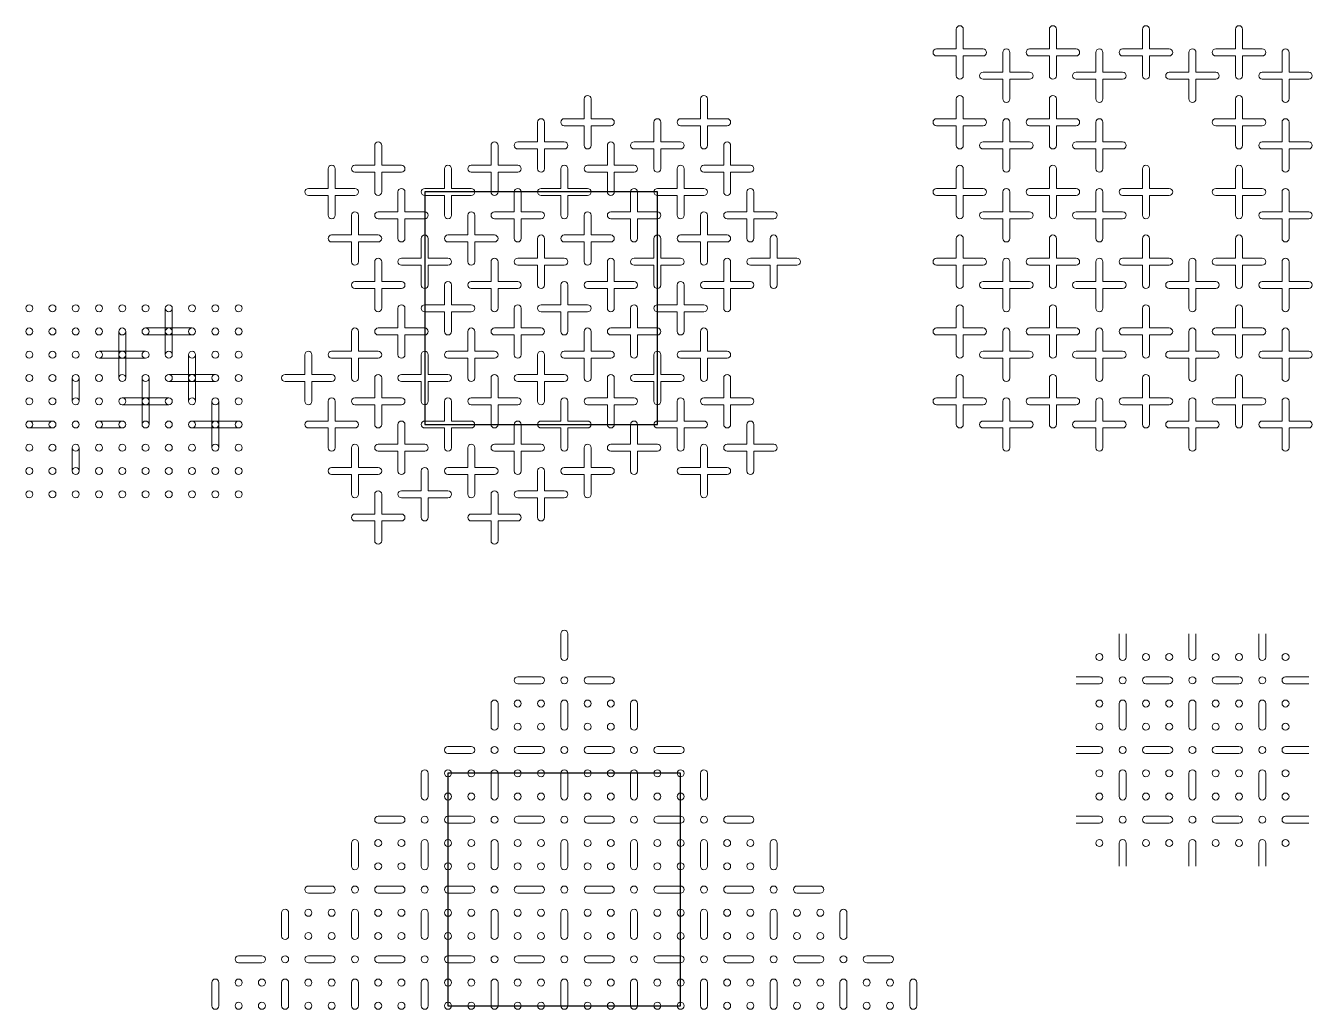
# Model space of a CAD drawing. Header units: millimetres. Extents: x -240 to 1172, y -616 to 250.
# Drawn here: x -2 to 552, y -212 to 212 of the extents above; entities that cross this region are included whole.
import ezdxf

# ---------------------------------------------------------------- set-up
doc = ezdxf.new("R2010")
doc.units = ezdxf.units.MM
doc.layers.get('0').update_dxf_attribs({"lineweight": 25, "true_color": 0xffffff})
doc.layers.add('lazerCut', color=1, linetype='Continuous', lineweight=0, true_color=0xff0000)

# ---------------------------------------------------------------- blocks, each defined once
blk = doc.blocks.new('sweetole')
at = {"layer": 'lazerCut'}
for p, q in [((-1.5, 10), (-1.5, 1.5)), ((1.5, 1.5), (1.5, 10)), ((-10, 1.5), (-1.5, 1.5)), ((1.5, 1.5), (10, 1.5)), ((-1.5, -1.5), (-10, -1.5)), ((-1.5, -1.5), (-1.5, -10)), ((10, -1.5), (1.5, -1.5)), ((1.5, -10), (1.5, -1.5))]:
    blk.add_line(p, q, dxfattribs=at)
for centre, start, end in [((0, 10), 0, 180), ((-10, 0), 90, 270), ((10, 0), 270, 90), ((0, -10), 180, 0)]:
    blk.add_arc(centre, 1.5, start, end, dxfattribs=at)

msp = doc.modelspace()

# ---------------------------------------------------------------- linework, layer by layer
for p, q in [((270, 140), (170, 140)), ((170, 140), (170, 40)), ((270, 40), (270, 140)), ((170, 40), (270, 40)), ((280, -110), (180, -110)), ((180, -110), (180, -210)), ((280, -210), (280, -110)), ((180, -210), (280, -210))]:
    msp.add_line(p, q)
at = {"layer": 'lazerCut'}
for p, q in [((58.5, 70), (58.5, 90)), ((61.5, 90), (61.5, 70)), ((38.5, 80), (38.5, 60)), ((41.5, 60), (41.5, 80)), ((50, 81.5), (70, 81.5)), ((70, 78.5), (50, 78.5)), ((30, 71.5), (50, 71.5)), ((50, 68.5), (30, 68.5)), ((68.5, 50), (68.5, 70)), ((71.5, 70), (71.5, 50)), ((60, 61.5), (80, 61.5)), ((18.5, 60), (18.5, 50)), ((21.5, 50), (21.5, 60)), ((48.5, 60), (48.5, 40)), ((51.5, 40), (51.5, 60)), ((80, 58.5), (60, 58.5)), ((60, 51.5), (40, 51.5)), ((78.5, 50), (78.5, 30)), ((81.5, 30), (81.5, 50)), ((40, 48.5), (60, 48.5)), ((10, 41.5), (0, 41.5)), ((40, 41.5), (30, 41.5)), ((70, 41.5), (90, 41.5)), ((0, 38.5), (10, 38.5)), ((30, 38.5), (40, 38.5)), ((90, 38.5), (70, 38.5)), ((18.5, 30), (18.5, 20)), ((21.5, 20), (21.5, 30)), ((228.5, -50), (228.5, -60)), ((231.5, -60), (231.5, -50)), ((468.5, -50), (468.5, -60)), ((471.5, -60), (471.5, -50)), ((498.5, -50), (498.5, -60)), ((501.5, -60), (501.5, -50)), ((528.5, -50), (528.5, -60)), ((531.5, -60), (531.5, -50)), ((220, -68.5), (210, -68.5)), ((210, -71.5), (220, -71.5)), ((250, -68.5), (240, -68.5)), ((240, -71.5), (250, -71.5)), ((460, -68.5), (450, -68.5)), ((450, -71.5), (460, -71.5)), ((490, -68.5), (480, -68.5)), ((480, -71.5), (490, -71.5)), ((520, -68.5), (510, -68.5)), ((510, -71.5), (520, -71.5)), ((550, -68.5), (540, -68.5)), ((540, -71.5), (550, -71.5)), ((198.5, -80), (198.5, -90)), ((201.5, -90), (201.5, -80)), ((228.5, -80), (228.5, -90)), ((231.5, -90), (231.5, -80)), ((258.5, -80), (258.5, -90)), ((261.5, -90), (261.5, -80)), ((468.5, -80), (468.5, -90)), ((471.5, -90), (471.5, -80)), ((498.5, -80), (498.5, -90)), ((501.5, -90), (501.5, -80)), ((528.5, -80), (528.5, -90)), ((531.5, -90), (531.5, -80)), ((190, -98.5), (180, -98.5)), ((220, -98.5), (210, -98.5)), ((250, -98.5), (240, -98.5)), ((280, -98.5), (270, -98.5)), ((460, -98.5), (450, -98.5)), ((490, -98.5), (480, -98.5)), ((520, -98.5), (510, -98.5)), ((550, -98.5), (540, -98.5)), ((180, -101.5), (190, -101.5)), ((210, -101.5), (220, -101.5)), ((240, -101.5), (250, -101.5)), ((270, -101.5), (280, -101.5)), ((450, -101.5), (460, -101.5)), ((480, -101.5), (490, -101.5)), ((510, -101.5), (520, -101.5)), ((540, -101.5), (550, -101.5)), ((168.5, -110), (168.5, -120)), ((171.5, -120), (171.5, -110)), ((198.5, -110), (198.5, -120)), ((201.5, -120), (201.5, -110)), ((228.5, -110), (228.5, -120)), ((231.5, -120), (231.5, -110)), ((258.5, -110), (258.5, -120)), ((261.5, -120), (261.5, -110)), ((288.5, -110), (288.5, -120)), ((291.5, -120), (291.5, -110)), ((468.5, -110), (468.5, -120)), ((471.5, -120), (471.5, -110)), ((498.5, -110), (498.5, -120)), ((501.5, -120), (501.5, -110)), ((528.5, -110), (528.5, -120)), ((531.5, -120), (531.5, -110)), ((160, -128.5), (150, -128.5)), ((150, -131.5), (160, -131.5)), ((190, -128.5), (180, -128.5)), ((180, -131.5), (190, -131.5)), ((220, -128.5), (210, -128.5)), ((210, -131.5), (220, -131.5)), ((250, -128.5), (240, -128.5)), ((240, -131.5), (250, -131.5)), ((280, -128.5), (270, -128.5)), ((270, -131.5), (280, -131.5)), ((310, -128.5), (300, -128.5)), ((300, -131.5), (310, -131.5)), ((460, -128.5), (450, -128.5)), ((450, -131.5), (460, -131.5)), ((490, -128.5), (480, -128.5)), ((480, -131.5), (490, -131.5)), ((520, -128.5), (510, -128.5)), ((510, -131.5), (520, -131.5)), ((550, -128.5), (540, -128.5)), ((540, -131.5), (550, -131.5)), ((138.5, -140), (138.5, -150)), ((141.5, -150), (141.5, -140)), ((168.5, -140), (168.5, -150)), ((171.5, -150), (171.5, -140)), ((198.5, -140), (198.5, -150)), ((201.5, -150), (201.5, -140)), ((228.5, -140), (228.5, -150)), ((231.5, -150), (231.5, -140)), ((258.5, -140), (258.5, -150)), ((261.5, -150), (261.5, -140)), ((288.5, -140), (288.5, -150)), ((291.5, -150), (291.5, -140)), ((318.5, -140), (318.5, -150)), ((321.5, -150), (321.5, -140)), ((468.5, -140), (468.5, -150)), ((471.5, -150), (471.5, -140)), ((498.5, -140), (498.5, -150)), ((501.5, -150), (501.5, -140)), ((528.5, -140), (528.5, -150)), ((531.5, -150), (531.5, -140)), ((130, -158.5), (120, -158.5)), ((160, -158.5), (150, -158.5)), ((190, -158.5), (180, -158.5)), ((220, -158.5), (210, -158.5)), ((250, -158.5), (240, -158.5)), ((280, -158.5), (270, -158.5)), ((310, -158.5), (300, -158.5)), ((340, -158.5), (330, -158.5)), ((120, -161.5), (130, -161.5)), ((150, -161.5), (160, -161.5)), ((180, -161.5), (190, -161.5)), ((210, -161.5), (220, -161.5)), ((240, -161.5), (250, -161.5)), ((270, -161.5), (280, -161.5)), ((300, -161.5), (310, -161.5)), ((330, -161.5), (340, -161.5)), ((108.5, -170), (108.5, -180)), ((111.5, -180), (111.5, -170)), ((138.5, -170), (138.5, -180)), ((141.5, -180), (141.5, -170)), ((168.5, -170), (168.5, -180)), ((171.5, -180), (171.5, -170)), ((198.5, -170), (198.5, -180)), ((201.5, -180), (201.5, -170)), ((228.5, -170), (228.5, -180)), ((231.5, -180), (231.5, -170)), ((258.5, -170), (258.5, -180)), ((261.5, -180), (261.5, -170)), ((288.5, -170), (288.5, -180)), ((291.5, -180), (291.5, -170)), ((318.5, -170), (318.5, -180)), ((321.5, -180), (321.5, -170)), ((348.5, -170), (348.5, -180)), ((351.5, -180), (351.5, -170)), ((100, -188.5), (90, -188.5)), ((90, -191.5), (100, -191.5)), ((130, -188.5), (120, -188.5)), ((120, -191.5), (130, -191.5)), ((160, -188.5), (150, -188.5)), ((150, -191.5), (160, -191.5)), ((190, -188.5), (180, -188.5)), ((180, -191.5), (190, -191.5)), ((220, -188.5), (210, -188.5)), ((210, -191.5), (220, -191.5)), ((250, -188.5), (240, -188.5)), ((240, -191.5), (250, -191.5)), ((280, -188.5), (270, -188.5)), ((270, -191.5), (280, -191.5)), ((310, -188.5), (300, -188.5)), ((300, -191.5), (310, -191.5)), ((340, -188.5), (330, -188.5)), ((330, -191.5), (340, -191.5)), ((370, -188.5), (360, -188.5)), ((360, -191.5), (370, -191.5)), ((78.5, -200), (78.5, -210)), ((81.5, -210), (81.5, -200)), ((108.5, -200), (108.5, -210)), ((111.5, -210), (111.5, -200)), ((138.5, -200), (138.5, -210)), ((141.5, -210), (141.5, -200)), ((168.5, -200), (168.5, -210)), ((171.5, -210), (171.5, -200)), ((198.5, -200), (198.5, -210)), ((201.5, -210), (201.5, -200)), ((228.5, -200), (228.5, -210)), ((231.5, -210), (231.5, -200)), ((258.5, -200), (258.5, -210)), ((261.5, -210), (261.5, -200)), ((288.5, -200), (288.5, -210)), ((291.5, -210), (291.5, -200)), ((318.5, -200), (318.5, -210)), ((321.5, -210), (321.5, -200)), ((348.5, -200), (348.5, -210)), ((351.5, -210), (351.5, -200)), ((378.5, -200), (378.5, -210)), ((381.5, -210), (381.5, -200))]:
    msp.add_line(p, q, dxfattribs=at)
for centre in [(0, 90), (10, 90), (20, 90), (30, 90), (40, 90), (50, 90), (60, 90), (70, 90), (80, 90), (90, 90), (0, 80), (10, 80), (20, 80), (30, 80), (40, 80), (50, 80), (60, 80), (70, 80), (80, 80), (90, 80), (0, 70), (10, 70), (20, 70), (30, 70), (40, 70), (50, 70), (60, 70), (70, 70), (80, 70), (90, 70), (0, 60), (10, 60), (20, 60), (30, 60), (40, 60), (50, 60), (60, 60), (70, 60), (80, 60), (90, 60), (0, 50), (10, 50), (20, 50), (30, 50), (40, 50), (50, 50), (60, 50), (70, 50), (80, 50), (90, 50), (0, 40), (10, 40), (20, 40), (30, 40), (40, 40), (50, 40), (60, 40), (70, 40), (80, 40), (90, 40), (0, 30), (10, 30), (20, 30), (30, 30), (40, 30), (50, 30), (60, 30), (70, 30), (80, 30), (90, 30), (0, 20), (10, 20), (20, 20), (30, 20), (40, 20), (50, 20), (60, 20), (70, 20), (80, 20), (90, 20), (0, 10), (10, 10), (20, 10), (30, 10), (40, 10), (50, 10), (60, 10), (70, 10), (80, 10), (90, 10), (460, -60), (480, -60), (490, -60), (510, -60), (520, -60), (540, -60), (230, -70), (470, -70), (500, -70), (530, -70), (210, -80), (220, -80), (240, -80), (250, -80), (460, -80), (480, -80), (490, -80), (510, -80), (520, -80), (540, -80), (210, -90), (220, -90), (240, -90), (250, -90), (460, -90), (480, -90), (490, -90), (510, -90), (520, -90), (540, -90), (200, -100), (230, -100), (260, -100), (470, -100), (500, -100), (530, -100), (180, -110), (190, -110), (210, -110), (220, -110), (240, -110), (250, -110), (270, -110), (280, -110), (460, -110), (480, -110), (490, -110), (510, -110), (520, -110), (540, -110), (180, -120), (190, -120), (210, -120), (220, -120), (240, -120), (250, -120), (270, -120), (280, -120), (460, -120), (480, -120), (490, -120), (510, -120), (520, -120), (540, -120), (170, -130), (200, -130), (230, -130), (260, -130), (290, -130), (470, -130), (500, -130), (530, -130), (150, -140), (160, -140), (180, -140), (190, -140), (210, -140), (220, -140), (240, -140), (250, -140), (270, -140), (280, -140), (300, -140), (310, -140), (460, -140), (480, -140), (490, -140), (510, -140), (520, -140), (540, -140), (150, -150), (160, -150), (180, -150), (190, -150), (210, -150), (220, -150), (240, -150), (250, -150), (270, -150), (280, -150), (300, -150), (310, -150), (140, -160), (170, -160), (200, -160), (230, -160), (260, -160), (290, -160), (320, -160), (120, -170), (130, -170), (150, -170), (160, -170), (180, -170), (190, -170), (210, -170), (220, -170), (240, -170), (250, -170), (270, -170), (280, -170), (300, -170), (310, -170), (330, -170), (340, -170), (120, -180), (130, -180), (150, -180), (160, -180), (180, -180), (190, -180), (210, -180), (220, -180), (240, -180), (250, -180), (270, -180), (280, -180), (300, -180), (310, -180), (330, -180), (340, -180), (110, -190), (140, -190), (170, -190), (200, -190), (230, -190), (260, -190), (290, -190), (320, -190), (350, -190), (90, -200), (100, -200), (120, -200), (130, -200), (150, -200), (160, -200), (180, -200), (190, -200), (210, -200), (220, -200), (240, -200), (250, -200), (270, -200), (280, -200), (300, -200), (310, -200), (330, -200), (340, -200), (360, -200), (370, -200), (90, -210), (100, -210), (120, -210), (130, -210), (150, -210), (160, -210), (180, -210), (190, -210), (210, -210), (220, -210), (240, -210), (250, -210), (270, -210), (280, -210), (300, -210), (310, -210), (330, -210), (340, -210), (360, -210), (370, -210)]:
    msp.add_circle(centre, 1.5, dxfattribs=at)
for centre, start, end in [((230, -50), 0, 180), ((230, -60), 180, 0), ((470, -60), 180, 0), ((500, -60), 180, 0), ((530, -60), 180, 0), ((210, -70), 90, 270), ((220, -70), 270, 90), ((240, -70), 90, 270), ((250, -70), 270, 90), ((460, -70), 270, 90), ((480, -70), 90, 270), ((490, -70), 270, 90), ((510, -70), 90, 270), ((520, -70), 270, 90), ((540, -70), 90, 270), ((200, -80), 0, 180), ((230, -80), 0, 180), ((260, -80), 0, 180), ((470, -80), 0, 180), ((500, -80), 0, 180), ((530, -80), 0, 180), ((200, -90), 180, 0), ((230, -90), 180, 0), ((260, -90), 180, 0), ((470, -90), 180, 0), ((500, -90), 180, 0), ((530, -90), 180, 0), ((180, -100), 90, 270), ((190, -100), 270, 90), ((210, -100), 90, 270), ((220, -100), 270, 90), ((240, -100), 90, 270), ((250, -100), 270, 90), ((270, -100), 90, 270), ((280, -100), 270, 90), ((460, -100), 270, 90), ((480, -100), 90, 270), ((490, -100), 270, 90), ((510, -100), 90, 270), ((520, -100), 270, 90), ((540, -100), 90, 270), ((170, -110), 0, 180), ((200, -110), 0, 180), ((230, -110), 0, 180), ((260, -110), 0, 180), ((290, -110), 0, 180), ((470, -110), 0, 180), ((500, -110), 0, 180), ((530, -110), 0, 180), ((170, -120), 180, 0), ((200, -120), 180, 0), ((230, -120), 180, 0), ((260, -120), 180, 0), ((290, -120), 180, 0), ((470, -120), 180, 0), ((500, -120), 180, 0), ((530, -120), 180, 0), ((150, -130), 90, 270), ((160, -130), 270, 90), ((180, -130), 90, 270), ((190, -130), 270, 90), ((210, -130), 90, 270), ((220, -130), 270, 90), ((240, -130), 90, 270), ((250, -130), 270, 90), ((270, -130), 90, 270), ((280, -130), 270, 90), ((300, -130), 90, 270), ((310, -130), 270, 90), ((460, -130), 270, 90), ((480, -130), 90, 270), ((490, -130), 270, 90), ((510, -130), 90, 270), ((520, -130), 270, 90), ((540, -130), 90, 270), ((140, -140), 0, 180), ((170, -140), 0, 180), ((200, -140), 0, 180), ((230, -140), 0, 180), ((260, -140), 0, 180), ((290, -140), 0, 180), ((320, -140), 0, 180), ((470, -140), 0, 180), ((500, -140), 0, 180), ((530, -140), 0, 180), ((140, -150), 180, 0), ((170, -150), 180, 0), ((200, -150), 180, 0), ((230, -150), 180, 0), ((260, -150), 180, 0), ((290, -150), 180, 0), ((320, -150), 180, 0), ((120, -160), 90, 270), ((130, -160), 270, 90), ((150, -160), 90, 270), ((160, -160), 270, 90), ((180, -160), 90, 270), ((190, -160), 270, 90), ((210, -160), 90, 270), ((220, -160), 270, 90), ((240, -160), 90, 270), ((250, -160), 270, 90), ((270, -160), 90, 270), ((280, -160), 270, 90), ((300, -160), 90, 270), ((310, -160), 270, 90), ((330, -160), 90, 270), ((340, -160), 270, 90), ((110, -170), 0, 180), ((140, -170), 0, 180), ((170, -170), 0, 180), ((200, -170), 0, 180), ((230, -170), 0, 180), ((260, -170), 0, 180), ((290, -170), 0, 180), ((320, -170), 0, 180), ((350, -170), 0, 180), ((110, -180), 180, 0), ((140, -180), 180, 0), ((170, -180), 180, 0), ((200, -180), 180, 0), ((230, -180), 180, 0), ((260, -180), 180, 0), ((290, -180), 180, 0), ((320, -180), 180, 0), ((350, -180), 180, 0), ((90, -190), 90, 270), ((100, -190), 270, 90), ((120, -190), 90, 270), ((130, -190), 270, 90), ((150, -190), 90, 270), ((160, -190), 270, 90), ((180, -190), 90, 270), ((190, -190), 270, 90), ((210, -190), 90, 270), ((220, -190), 270, 90), ((240, -190), 90, 270), ((250, -190), 270, 90), ((270, -190), 90, 270), ((280, -190), 270, 90), ((300, -190), 90, 270), ((310, -190), 270, 90), ((330, -190), 90, 270), ((340, -190), 270, 90), ((360, -190), 90, 270), ((370, -190), 270, 90), ((80, -200), 0, 180), ((110, -200), 0, 180), ((140, -200), 0, 180), ((170, -200), 0, 180), ((200, -200), 0, 180), ((230, -200), 0, 180), ((260, -200), 0, 180), ((290, -200), 0, 180), ((320, -200), 0, 180), ((350, -200), 0, 180), ((380, -200), 0, 180), ((80, -210), 180, 0), ((110, -210), 180, 0), ((140, -210), 180, 0), ((170, -210), 180, 0), ((200, -210), 180, 0), ((230, -210), 180, 0), ((260, -210), 180, 0), ((290, -210), 180, 0), ((320, -210), 180, 0), ((350, -210), 180, 0), ((380, -210), 180, 0)]:
    msp.add_arc(centre, 1.5, start, end, dxfattribs=at)

# ---------------------------------------------------------------- block references
for p in [(400, 200), (440, 200), (440, 200), (480, 200), (480, 200), (520, 200), (520, 200), (420, 190), (420, 190), (460, 190), (460, 190), (500, 190), (500, 190), (540, 190), (540, 190), (240, 170), (290, 170), (400, 170), (400, 170), (440, 170), (440, 170), (520, 170), (520, 170), (220, 160), (270, 160), (420, 160), (420, 160), (460, 160), (460, 160), (540, 160), (540, 160), (150, 150), (200, 150), (250, 150), (300, 150), (130, 140), (180, 140), (230, 140), (280, 140), (400, 140), (400, 140), (440, 140), (440, 140), (480, 140), (520, 140), (520, 140), (160, 130), (210, 130), (260, 130), (310, 130), (420, 130), (420, 130), (460, 130), (460, 130), (540, 130), (540, 130), (140, 120), (190, 120), (240, 120), (290, 120), (170, 110), (220, 110), (270, 110), (320, 110), (400, 110), (400, 110), (440, 110), (440, 110), (480, 110), (480, 110), (520, 110), (520, 110), (150, 100), (200, 100), (250, 100), (300, 100), (420, 100), (420, 100), (460, 100), (460, 100), (500, 100), (500, 100), (540, 100), (540, 100), (180, 90), (230, 90), (230, 90), (280, 90), (160, 80), (210, 80), (210, 80), (260, 80), (400, 80), (400, 80), (440, 80), (440, 80), (480, 80), (480, 80), (520, 80), (520, 80), (140, 70), (190, 70), (240, 70), (290, 70), (420, 70), (420, 70), (460, 70), (460, 70), (500, 70), (500, 70), (540, 70), (540, 70), (120, 60), (170, 60), (220, 60), (270, 60), (150, 50), (200, 50), (250, 50), (300, 50), (400, 50), (400, 50), (440, 50), (440, 50), (480, 50), (480, 50), (520, 50), (520, 50), (130, 40), (180, 40), (230, 40), (280, 40), (420, 40), (420, 40), (460, 40), (460, 40), (500, 40), (500, 40), (540, 40), (540, 40), (160, 30), (210, 30), (260, 30), (310, 30), (140, 20), (190, 20), (240, 20), (290, 20), (170, 10), (220, 10), (150, 0), (200, 0)]:
    msp.add_blockref('sweetole', p, dxfattribs=at)

doc.saveas('drawing.dxf')
